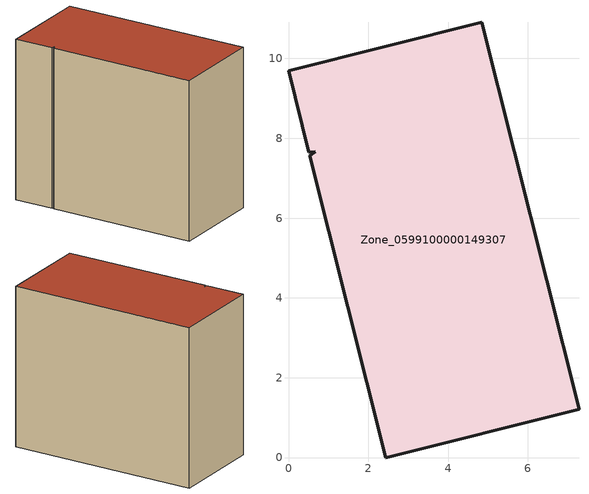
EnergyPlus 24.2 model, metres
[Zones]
Zone_0599100000149307
 floor ground (C_G): 2.43,0 0.53,7.57 0.68,7.67 0.51,7.65 0,9.69 4.84,10.9 7.28,1.22 z0
 wall outside (C_F): 2.43,0 7.28,1.22 4.84,10.9 0,9.69 0.51,7.65 0.68,7.67 0.53,7.57 2.43,0 z0:8.5
 roof outside (C_R): 0.53,7.57 2.43,0 7.28,1.22 4.84,10.9 0,9.69 0.51,7.65 0.68,7.67 z8.5
[BUILDING]
Pand.0599100000149307: North Axis=0; Terrain=City; Loads Convergence Tolerance Value=0.04; Temperature Convergence Tolerance Value=0.4; Solar Distribution=FullExterior; Maximum Number of Warmup Days=25; Minimum Number of Warmup Days=1
[Site:Location]
Rotterdam.The.Hague.AP_ZH_NLD Design_Conditions: Latitude=51.96; Longitude=4.45; Time Zone=1; Elevation=-4.5
[SITE:GROUNDTEMPERATURE:BUILDINGSURFACE]
18, 18, 18, 18, 18, 18, 18, 18, 18, 18, 18, 18
[MATERIAL] Thermal Absorptance=0.9; Solar Absorptance=0.7; Visible Absorptance=0.7
Name | Roughness | Thickness | Conductivity | Density | Specific Heat
G.TC.1992-2005 | MediumSmooth | 0.15 | 0.06 | 540 | 1210
F.TC.1992-2005 | Rough | 0.3 | 0.12 | 1920 | 840
R.TC.1992-2005 | MediumRough | 0.2 | 0.08 | 1500 | 1000
[CONSTRUCTION]
C_G: G.TC.1992-2005
C_F: F.TC.1992-2005
C_R: R.TC.1992-2005
[ZONE]
Zone_0599100000149307: Type=1; Multiplier=1; Ceiling Height=Autocalculate; Volume=Autocalculate; Floor Area=autocalculate; Part of Total Floor Area=Yes
[ZONEINFILTRATION:DESIGNFLOWRATE]
Infil_Zone_0599100000149307: Zone or ZoneList or Space or SpaceList=Zone_0599100000149307; Schedule=AlwaysOn; Design Flow Rate Calculation Method=Flow/Area; Flow Rate per Floor Area=0.0015; Constant Term Coefficient=1; Temperature Term Coefficient=0; Velocity Term Coefficient=0; Velocity Squared Term Coefficient=0
[HVACTEMPLATE:ZONE:IDEALLOADSAIRSYSTEM]
Zone_0599100000149307: Maximum Heating Supply Air Temperature=50; Minimum Cooling Supply Air Temperature=13; Maximum Heating Supply Air Humidity Ratio=0.0156; Minimum Cooling Supply Air Humidity Ratio=0.0077; Heating Limit=NoLimit; Cooling Limit=NoLimit; Dehumidification Control Type=ConstantSensibleHeatRatio; Cooling Sensible Heat Ratio=0.7; Dehumidification Setpoint=60; Humidification Control Type=None; Humidification Setpoint=30; Outdoor Air Method=None; Outdoor Air Flow Rate per Person=0.00944; Outdoor Air Flow Rate per Zone Floor Area=0; Outdoor Air Flow Rate per Zone=0; Demand Controlled Ventilation Type=None; Outdoor Air Economizer Type=NoEconomizer; Heat Recovery Type=None; Sensible Heat Recovery Effectiveness=0.7; Latent Heat Recovery Effectiveness=0.65
[ZONECONTROL:THERMOSTAT]
ThermostatControl_Zone_0599100000149307: Zone or ZoneList=Zone_0599100000149307; Control Type Schedule=DualSetpointControlType; Control 1=Thermostat_Zone_0599100000149307; Temperature Difference Between Cutout And Setpoint=0
[THERMOSTATSETPOINT:DUALSETPOINT]
Thermostat_Zone_0599100000149307: Heating Setpoint Temperature Schedule=HeatingSetpoint_Zone_0599100000149307; Cooling Setpoint Temperature Schedule=CoolingSetpoint_Zone_0599100000149307
[SCHEDULE:COMPACT]
HeatingSetpoint_Zone_0599100000149307: Through: 12/31, For: AllDays, Until: 24:00, 21
CoolingSetpoint_Zone_0599100000149307: Through: 12/31, For: AllDays, Until: 24:00, 24
DualSetpointControlType: Through: 12/31, For: AllDays, Until: 24:00, 4
AlwaysOn: Through: 12/31, For: AllDays, Until: 24:00, 1
